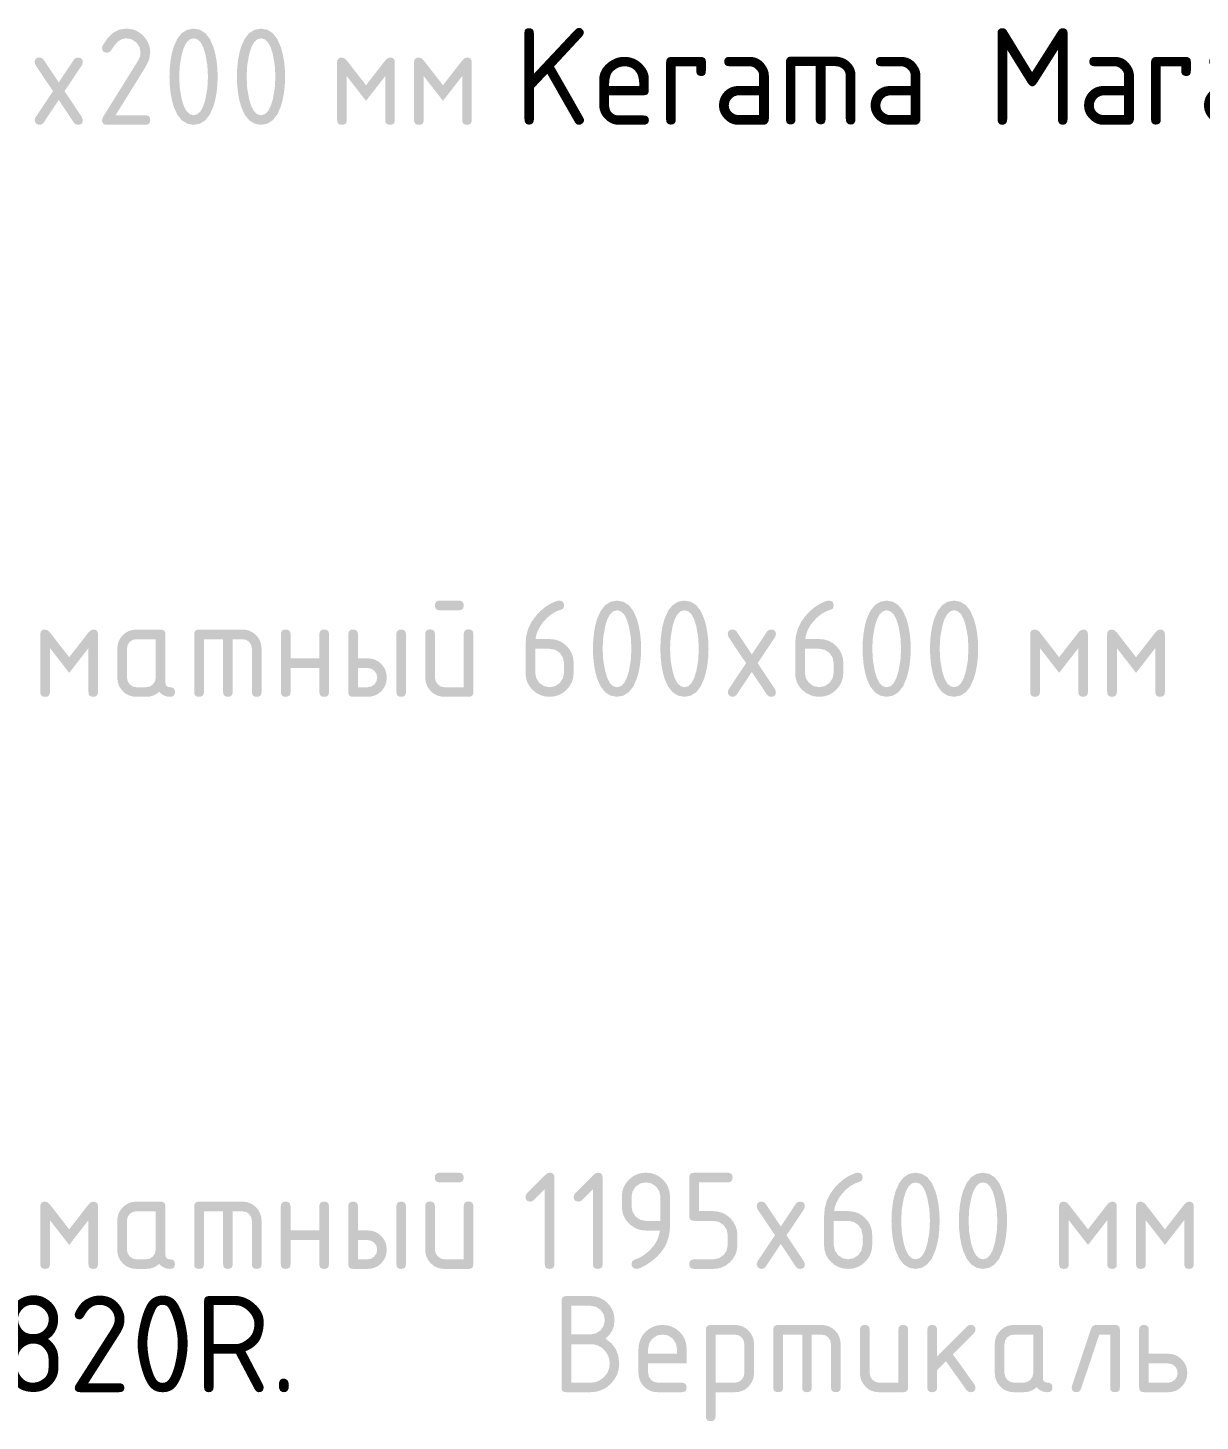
# Model space of a CAD drawing. Header units: millimetres. Extents: x -546 to 1681, y -650 to 1730.
# Drawn here: x 1063.83 to 1100.73, y 421.34 to 465.18 of the extents above; entities that cross this region are included whole.
import ezdxf

# ---------------------------------------------------------------- set-up
doc = ezdxf.new("R2010")
doc.units = ezdxf.units.MM

msp = doc.modelspace()

# ---------------------------------------------------------------- hatches: boundary and pattern name
h = msp.add_hatch(color=7)
h.dxf.hatch_style = 2
h.paths.add_polyline_path([(1066.923, 465.154), (1067.074, 465.141), (1067.214, 465.1), (1067.342, 465.031), (1067.457, 464.934), (1067.554, 464.817), (1067.625, 464.689), (1067.667, 464.549), (1067.681, 464.396), (1067.646, 464.18), (1067.541, 463.96), (1066.589, 462.428), (1067.529, 462.428), (1067.596, 462.418), (1067.643, 462.39), (1067.672, 462.342), (1067.681, 462.276), (1067.672, 462.21), (1067.643, 462.163), (1067.596, 462.136), (1067.529, 462.127), (1066.318, 462.127), (1066.251, 462.136), (1066.204, 462.163), (1066.175, 462.21), (1066.166, 462.276), (1066.191, 462.365), (1067.3, 464.147), (1067.358, 464.27), (1067.377, 464.396), (1067.344, 464.572), (1067.245, 464.718), (1067.098, 464.817), (1066.923, 464.849), (1066.796, 464.826), (1066.675, 464.754), (1066.56, 464.635), (1066.449, 464.468), (1066.395, 464.415), (1066.318, 464.396), (1066.251, 464.406), (1066.204, 464.435), (1066.175, 464.482), (1066.166, 464.549), (1066.178, 464.608), (1066.332, 464.847), (1066.506, 465.018), (1066.703, 465.12)])
h = msp.add_hatch(color=7)
h.paths.add_polyline_path([(1069.499, 463.639), (1069.479, 464.006), (1069.418, 464.35), (1069.35, 464.569), (1069.265, 464.725), (1069.164, 464.818), (1069.045, 464.849), (1068.929, 464.818), (1068.827, 464.725), (1068.742, 464.567), (1068.673, 464.346), (1068.612, 464), (1068.592, 463.639), (1068.612, 463.276), (1068.673, 462.932), (1068.741, 462.712), (1068.826, 462.554), (1068.927, 462.46), (1069.045, 462.428), (1069.164, 462.46), (1069.265, 462.554), (1069.35, 462.712), (1069.418, 462.932), (1069.479, 463.276)])
h.paths.add_polyline_path([(1069.803, 463.639), (1069.795, 463.378), (1069.769, 463.135), (1069.726, 462.91), (1069.668, 462.703), (1069.557, 462.451), (1069.415, 462.271), (1069.245, 462.163), (1069.045, 462.127), (1068.845, 462.163), (1068.673, 462.271), (1068.531, 462.451), (1068.419, 462.703), (1068.363, 462.91), (1068.321, 463.135), (1068.296, 463.378), (1068.287, 463.639), (1068.296, 463.902), (1068.321, 464.147), (1068.363, 464.372), (1068.419, 464.579), (1068.531, 464.831), (1068.673, 465.011), (1068.845, 465.118), (1069.045, 465.154), (1069.245, 465.118), (1069.415, 465.011), (1069.557, 464.831), (1069.668, 464.579), (1069.726, 464.371), (1069.769, 464.145), (1069.795, 463.902)])
h = msp.add_hatch(color=7)
h.paths.add_polyline_path([(1071.621, 463.639), (1071.601, 464.006), (1071.54, 464.35), (1071.472, 464.569), (1071.387, 464.725), (1071.286, 464.818), (1071.167, 464.849), (1071.051, 464.818), (1070.949, 464.725), (1070.864, 464.567), (1070.795, 464.346), (1070.734, 464), (1070.714, 463.639), (1070.734, 463.276), (1070.795, 462.932), (1070.863, 462.712), (1070.948, 462.554), (1071.049, 462.46), (1071.167, 462.428), (1071.286, 462.46), (1071.387, 462.554), (1071.472, 462.712), (1071.54, 462.932), (1071.601, 463.276)])
h.paths.add_polyline_path([(1071.925, 463.639), (1071.917, 463.378), (1071.891, 463.135), (1071.848, 462.91), (1071.79, 462.703), (1071.679, 462.451), (1071.537, 462.271), (1071.367, 462.163), (1071.167, 462.127), (1070.967, 462.163), (1070.795, 462.271), (1070.653, 462.451), (1070.541, 462.703), (1070.485, 462.91), (1070.443, 463.135), (1070.418, 463.378), (1070.409, 463.639), (1070.418, 463.902), (1070.443, 464.147), (1070.485, 464.372), (1070.541, 464.579), (1070.653, 464.831), (1070.795, 465.011), (1070.967, 465.118), (1071.167, 465.154), (1071.367, 465.118), (1071.537, 465.011), (1071.679, 464.831), (1071.79, 464.579), (1071.848, 464.371), (1071.891, 464.145), (1071.917, 463.902)])
h = msp.add_hatch(color=7)
h.dxf.hatch_style = 2
h.paths.add_polyline_path([(1064.983, 463.186), (1065.534, 462.36), (1065.559, 462.276), (1065.55, 462.21), (1065.521, 462.163), (1065.474, 462.136), (1065.407, 462.127), (1065.334, 462.143), (1065.28, 462.191), (1064.801, 462.911), (1064.323, 462.191), (1064.269, 462.143), (1064.196, 462.127), (1064.139, 462.138), (1064.09, 462.17), (1064.056, 462.22), (1064.044, 462.276), (1064.069, 462.36), (1064.62, 463.186), (1064.069, 464.007), (1064.044, 464.096), (1064.053, 464.16), (1064.082, 464.207), (1064.129, 464.235), (1064.196, 464.244), (1064.269, 464.228), (1064.323, 464.181), (1064.801, 463.461), (1065.28, 464.181), (1065.334, 464.228), (1065.407, 464.244), (1065.474, 464.235), (1065.521, 464.208), (1065.55, 464.162), (1065.559, 464.096), (1065.534, 464.007)])
h = msp.add_hatch(color=7)
h.dxf.hatch_style = 2
h.paths.add_polyline_path([(1074.473, 462.881), (1073.868, 463.66), (1073.868, 462.276), (1073.858, 462.21), (1073.83, 462.163), (1073.782, 462.136), (1073.716, 462.127), (1073.649, 462.136), (1073.601, 462.163), (1073.572, 462.21), (1073.563, 462.276), (1073.563, 464.096), (1073.572, 464.16), (1073.601, 464.207), (1073.649, 464.235), (1073.716, 464.244), (1073.792, 464.221), (1073.868, 464.151), (1074.473, 463.372), (1075.079, 464.151), (1075.155, 464.221), (1075.231, 464.244), (1075.295, 464.235), (1075.342, 464.207), (1075.37, 464.16), (1075.379, 464.096), (1075.379, 462.276), (1075.37, 462.21), (1075.342, 462.163), (1075.295, 462.136), (1075.231, 462.127), (1075.164, 462.136), (1075.117, 462.163), (1075.088, 462.21), (1075.079, 462.276), (1075.079, 463.66)])
h = msp.add_hatch(color=7)
h.dxf.hatch_style = 2
h.paths.add_polyline_path([(1076.896, 462.881), (1076.29, 463.66), (1076.29, 462.276), (1076.281, 462.21), (1076.252, 462.163), (1076.205, 462.136), (1076.138, 462.127), (1076.071, 462.136), (1076.024, 462.163), (1075.995, 462.21), (1075.986, 462.276), (1075.986, 464.096), (1075.995, 464.16), (1076.024, 464.207), (1076.071, 464.235), (1076.138, 464.244), (1076.214, 464.221), (1076.29, 464.151), (1076.896, 463.372), (1077.501, 464.151), (1077.577, 464.221), (1077.654, 464.244), (1077.718, 464.235), (1077.764, 464.207), (1077.792, 464.16), (1077.802, 464.096), (1077.802, 462.276), (1077.792, 462.21), (1077.764, 462.163), (1077.718, 462.136), (1077.654, 462.127), (1077.587, 462.136), (1077.539, 462.163), (1077.511, 462.21), (1077.501, 462.276), (1077.501, 463.66)])
h = msp.add_hatch(color=7)
h.paths.add_polyline_path([(1077.853, 446.097), (1077.853, 444.277), (1077.844, 444.211), (1077.815, 444.165), (1077.768, 444.138), (1077.701, 444.129), (1076.943, 444.129), (1076.821, 444.139), (1076.709, 444.171), (1076.607, 444.225), (1076.516, 444.302), (1076.438, 444.396), (1076.382, 444.499), (1076.349, 444.612), (1076.337, 444.734), (1076.337, 446.097), (1076.347, 446.164), (1076.376, 446.212), (1076.423, 446.24), (1076.49, 446.25), (1076.557, 446.24), (1076.604, 446.212), (1076.633, 446.164), (1076.642, 446.097), (1076.642, 444.734), (1076.665, 444.619), (1076.732, 444.522), (1076.829, 444.452), (1076.943, 444.429), (1077.549, 444.429), (1077.549, 446.097), (1077.558, 446.164), (1077.587, 446.212), (1077.634, 446.24), (1077.701, 446.25), (1077.768, 446.24), (1077.815, 446.212), (1077.844, 446.164)])
h.paths.add_polyline_path([(1077.396, 446.851), (1076.791, 446.851), (1076.726, 446.86), (1076.68, 446.889), (1076.652, 446.936), (1076.642, 447.003), (1076.652, 447.07), (1076.68, 447.117), (1076.726, 447.146), (1076.791, 447.155), (1077.396, 447.155), (1077.463, 447.146), (1077.51, 447.117), (1077.539, 447.07), (1077.549, 447.003), (1077.539, 446.936), (1077.51, 446.889), (1077.463, 446.86)])
h = msp.add_hatch(color=7)
h.paths.add_polyline_path([(1079.799, 445.64), (1079.799, 444.887), (1079.832, 444.71), (1079.931, 444.565), (1080.077, 444.464), (1080.252, 444.429), (1080.427, 444.464), (1080.574, 444.565), (1080.673, 444.711), (1080.706, 444.887), (1080.706, 445.187), (1080.673, 445.362), (1080.574, 445.509), (1080.427, 445.608), (1080.252, 445.64)])
h.paths.add_polyline_path([(1080.553, 447.155), (1080.62, 447.146), (1080.667, 447.117), (1080.696, 447.07), (1080.706, 447.003), (1080.687, 446.916), (1080.629, 446.876), (1080.466, 446.817), (1080.314, 446.73), (1080.173, 446.614), (1080.041, 446.47), (1079.952, 446.342), (1079.883, 446.212), (1079.835, 446.08), (1079.808, 445.945), (1080.252, 445.945), (1080.405, 445.931), (1080.547, 445.89), (1080.675, 445.822), (1080.79, 445.724), (1080.887, 445.608), (1080.956, 445.48), (1080.997, 445.34), (1081.01, 445.187), (1081.01, 444.887), (1080.996, 444.734), (1080.954, 444.592), (1080.883, 444.464), (1080.786, 444.349), (1080.671, 444.252), (1080.543, 444.183), (1080.403, 444.142), (1080.252, 444.129), (1080.1, 444.142), (1079.96, 444.183), (1079.832, 444.25), (1079.715, 444.345), (1079.618, 444.461), (1079.549, 444.589), (1079.508, 444.728), (1079.495, 444.878), (1079.495, 445.792), (1079.516, 446.042), (1079.58, 446.275), (1079.688, 446.493), (1079.837, 446.694), (1079.973, 446.835), (1080.115, 446.952), (1080.263, 447.048), (1080.418, 447.122), (1080.496, 447.146)])
h = msp.add_hatch(color=7)
h.paths.add_polyline_path([(1082.827, 445.64), (1082.808, 446.007), (1082.747, 446.351), (1082.678, 446.57), (1082.594, 446.726), (1082.492, 446.82), (1082.374, 446.851), (1082.258, 446.82), (1082.156, 446.726), (1082.07, 446.569), (1082.002, 446.347), (1081.941, 446.001), (1081.921, 445.64), (1081.941, 445.277), (1082.002, 444.933), (1082.07, 444.713), (1082.155, 444.556), (1082.256, 444.461), (1082.374, 444.429), (1082.492, 444.461), (1082.594, 444.556), (1082.678, 444.713), (1082.747, 444.933), (1082.808, 445.277)])
h.paths.add_polyline_path([(1083.132, 445.64), (1083.123, 445.379), (1083.098, 445.136), (1083.055, 444.911), (1082.997, 444.704), (1082.886, 444.452), (1082.744, 444.272), (1082.573, 444.165), (1082.374, 444.129), (1082.173, 444.165), (1082.002, 444.272), (1081.86, 444.452), (1081.747, 444.704), (1081.691, 444.911), (1081.65, 445.136), (1081.625, 445.379), (1081.616, 445.64), (1081.625, 445.904), (1081.65, 446.148), (1081.691, 446.374), (1081.747, 446.58), (1081.86, 446.832), (1082.002, 447.012), (1082.173, 447.12), (1082.374, 447.155), (1082.573, 447.12), (1082.744, 447.012), (1082.886, 446.832), (1082.997, 446.58), (1083.055, 446.372), (1083.098, 446.146), (1083.123, 445.903)])
h = msp.add_hatch(color=7)
h.paths.add_polyline_path([(1084.949, 445.64), (1084.929, 446.007), (1084.869, 446.351), (1084.8, 446.57), (1084.716, 446.726), (1084.614, 446.82), (1084.496, 446.851), (1084.379, 446.82), (1084.278, 446.726), (1084.192, 446.569), (1084.123, 446.347), (1084.062, 446.001), (1084.043, 445.64), (1084.062, 445.277), (1084.123, 444.933), (1084.192, 444.713), (1084.276, 444.556), (1084.378, 444.461), (1084.496, 444.429), (1084.614, 444.461), (1084.716, 444.556), (1084.8, 444.713), (1084.869, 444.933), (1084.929, 445.277)])
h.paths.add_polyline_path([(1085.254, 445.64), (1085.245, 445.379), (1085.219, 445.136), (1085.177, 444.911), (1085.118, 444.704), (1085.007, 444.452), (1084.866, 444.272), (1084.695, 444.165), (1084.496, 444.129), (1084.295, 444.165), (1084.124, 444.272), (1083.982, 444.452), (1083.869, 444.704), (1083.813, 444.911), (1083.772, 445.136), (1083.747, 445.379), (1083.738, 445.64), (1083.747, 445.904), (1083.772, 446.148), (1083.813, 446.374), (1083.869, 446.58), (1083.982, 446.832), (1084.124, 447.012), (1084.295, 447.12), (1084.496, 447.155), (1084.695, 447.12), (1084.866, 447.012), (1085.007, 446.832), (1085.118, 446.58), (1085.177, 446.372), (1085.219, 446.146), (1085.245, 445.903)])
h = msp.add_hatch(color=7)
h.paths.add_polyline_path([(1088.286, 445.64), (1088.286, 444.887), (1088.319, 444.71), (1088.418, 444.565), (1088.564, 444.464), (1088.739, 444.429), (1088.914, 444.464), (1089.061, 444.565), (1089.16, 444.711), (1089.193, 444.887), (1089.193, 445.187), (1089.16, 445.362), (1089.061, 445.509), (1088.914, 445.608), (1088.739, 445.64)])
h.paths.add_polyline_path([(1089.04, 447.155), (1089.107, 447.146), (1089.154, 447.117), (1089.183, 447.07), (1089.193, 447.003), (1089.174, 446.916), (1089.117, 446.876), (1088.953, 446.817), (1088.801, 446.73), (1088.66, 446.614), (1088.528, 446.47), (1088.439, 446.342), (1088.37, 446.212), (1088.322, 446.08), (1088.295, 445.945), (1088.739, 445.945), (1088.893, 445.931), (1089.034, 445.89), (1089.162, 445.822), (1089.277, 445.724), (1089.374, 445.608), (1089.443, 445.48), (1089.484, 445.34), (1089.497, 445.187), (1089.497, 444.887), (1089.483, 444.734), (1089.441, 444.592), (1089.37, 444.464), (1089.273, 444.349), (1089.158, 444.252), (1089.03, 444.183), (1088.89, 444.142), (1088.739, 444.129), (1088.587, 444.142), (1088.447, 444.183), (1088.319, 444.25), (1088.202, 444.345), (1088.105, 444.461), (1088.036, 444.589), (1087.995, 444.728), (1087.982, 444.878), (1087.982, 445.792), (1088.003, 446.042), (1088.067, 446.275), (1088.175, 446.493), (1088.324, 446.694), (1088.46, 446.835), (1088.602, 446.952), (1088.75, 447.048), (1088.905, 447.122), (1088.984, 447.146)])
h = msp.add_hatch(color=7)
h.paths.add_polyline_path([(1091.314, 445.64), (1091.295, 446.007), (1091.234, 446.351), (1091.165, 446.57), (1091.081, 446.726), (1090.98, 446.82), (1090.861, 446.851), (1090.745, 446.82), (1090.643, 446.726), (1090.558, 446.569), (1090.489, 446.347), (1090.428, 446.001), (1090.408, 445.64), (1090.428, 445.277), (1090.489, 444.933), (1090.557, 444.713), (1090.642, 444.556), (1090.743, 444.461), (1090.861, 444.429), (1090.98, 444.461), (1091.081, 444.556), (1091.165, 444.713), (1091.234, 444.933), (1091.295, 445.277)])
h.paths.add_polyline_path([(1091.619, 445.64), (1091.61, 445.379), (1091.585, 445.136), (1091.542, 444.911), (1091.484, 444.704), (1091.373, 444.452), (1091.231, 444.272), (1091.06, 444.165), (1090.861, 444.129), (1090.66, 444.165), (1090.489, 444.272), (1090.347, 444.452), (1090.235, 444.704), (1090.178, 444.911), (1090.137, 445.136), (1090.112, 445.379), (1090.103, 445.64), (1090.112, 445.904), (1090.137, 446.148), (1090.178, 446.374), (1090.235, 446.58), (1090.347, 446.832), (1090.489, 447.012), (1090.66, 447.12), (1090.861, 447.155), (1091.06, 447.12), (1091.231, 447.012), (1091.373, 446.832), (1091.484, 446.58), (1091.542, 446.372), (1091.585, 446.146), (1091.61, 445.903)])
h = msp.add_hatch(color=7)
h.paths.add_polyline_path([(1093.436, 445.64), (1093.417, 446.007), (1093.356, 446.351), (1093.287, 446.57), (1093.203, 446.726), (1093.101, 446.82), (1092.983, 446.851), (1092.866, 446.82), (1092.765, 446.726), (1092.679, 446.569), (1092.61, 446.347), (1092.549, 446.001), (1092.53, 445.64), (1092.549, 445.277), (1092.61, 444.933), (1092.679, 444.713), (1092.763, 444.556), (1092.865, 444.461), (1092.983, 444.429), (1093.101, 444.461), (1093.203, 444.556), (1093.287, 444.713), (1093.356, 444.933), (1093.417, 445.277)])
h.paths.add_polyline_path([(1093.741, 445.64), (1093.732, 445.379), (1093.706, 445.136), (1093.664, 444.911), (1093.605, 444.704), (1093.495, 444.452), (1093.353, 444.272), (1093.182, 444.165), (1092.983, 444.129), (1092.782, 444.165), (1092.611, 444.272), (1092.469, 444.452), (1092.356, 444.704), (1092.3, 444.911), (1092.259, 445.136), (1092.234, 445.379), (1092.225, 445.64), (1092.234, 445.904), (1092.259, 446.148), (1092.3, 446.374), (1092.356, 446.58), (1092.469, 446.832), (1092.611, 447.012), (1092.782, 447.12), (1092.983, 447.155), (1093.182, 447.12), (1093.353, 447.012), (1093.495, 446.832), (1093.605, 446.58), (1093.664, 446.372), (1093.706, 446.146), (1093.732, 445.903)])
h = msp.add_hatch(color=7)
h.dxf.hatch_style = 2
h.paths.add_polyline_path([(1065.131, 444.882), (1064.526, 445.661), (1064.526, 444.277), (1064.516, 444.211), (1064.488, 444.165), (1064.44, 444.138), (1064.374, 444.129), (1064.307, 444.138), (1064.259, 444.165), (1064.23, 444.211), (1064.221, 444.277), (1064.221, 446.097), (1064.23, 446.161), (1064.259, 446.208), (1064.307, 446.236), (1064.374, 446.245), (1064.45, 446.223), (1064.526, 446.152), (1065.131, 445.373), (1065.737, 446.152), (1065.813, 446.223), (1065.889, 446.245), (1065.953, 446.236), (1066, 446.208), (1066.028, 446.161), (1066.037, 446.097), (1066.037, 444.277), (1066.028, 444.211), (1066, 444.165), (1065.953, 444.138), (1065.889, 444.129), (1065.822, 444.138), (1065.775, 444.165), (1065.746, 444.211), (1065.737, 444.277), (1065.737, 445.661)])
h = msp.add_hatch(color=7)
h.paths.add_polyline_path([(1067.854, 445.941), (1067.249, 445.941), (1067.131, 445.919), (1067.033, 445.856), (1066.97, 445.757), (1066.948, 445.64), (1066.948, 444.734), (1066.971, 444.618), (1067.037, 444.518), (1067.135, 444.451), (1067.249, 444.429), (1067.553, 444.429), (1067.669, 444.451), (1067.765, 444.518), (1067.832, 444.617), (1067.854, 444.734)])
h.paths.add_polyline_path([(1068.46, 444.277), (1068.45, 444.211), (1068.422, 444.165), (1068.376, 444.138), (1068.311, 444.129), (1068.209, 444.138), (1068.117, 444.167), (1068.036, 444.216), (1067.964, 444.285), (1067.874, 444.216), (1067.776, 444.167), (1067.669, 444.138), (1067.553, 444.129), (1067.249, 444.129), (1067.127, 444.139), (1067.014, 444.171), (1066.913, 444.225), (1066.821, 444.302), (1066.744, 444.395), (1066.688, 444.497), (1066.655, 444.61), (1066.643, 444.734), (1066.643, 445.64), (1066.655, 445.762), (1066.688, 445.875), (1066.744, 445.978), (1066.821, 446.072), (1066.913, 446.147), (1067.014, 446.201), (1067.127, 446.234), (1067.249, 446.245), (1068.007, 446.245), (1068.073, 446.236), (1068.121, 446.208), (1068.15, 446.161), (1068.159, 446.097), (1068.159, 444.582), (1068.169, 444.515), (1068.197, 444.467), (1068.245, 444.439), (1068.311, 444.429), (1068.376, 444.42), (1068.422, 444.391), (1068.45, 444.344)])
h = msp.add_hatch(color=7)
h.dxf.hatch_style = 2
h.paths.add_polyline_path([(1069.219, 446.245), (1070.582, 446.245), (1070.703, 446.234), (1070.814, 446.201), (1070.916, 446.147), (1071.009, 446.072), (1071.087, 445.978), (1071.142, 445.875), (1071.176, 445.762), (1071.187, 445.64), (1071.187, 444.277), (1071.177, 444.211), (1071.149, 444.165), (1071.101, 444.138), (1071.034, 444.129), (1070.968, 444.138), (1070.92, 444.165), (1070.892, 444.211), (1070.882, 444.277), (1070.882, 445.64), (1070.86, 445.757), (1070.797, 445.856), (1070.699, 445.92), (1070.582, 445.941), (1070.277, 445.941), (1070.277, 444.277), (1070.267, 444.211), (1070.239, 444.165), (1070.191, 444.138), (1070.124, 444.129), (1070.06, 444.138), (1070.014, 444.165), (1069.985, 444.211), (1069.976, 444.277), (1069.976, 445.941), (1069.371, 445.941), (1069.371, 444.277), (1069.361, 444.211), (1069.333, 444.165), (1069.285, 444.138), (1069.219, 444.129), (1069.152, 444.138), (1069.104, 444.165), (1069.075, 444.211), (1069.066, 444.277), (1069.066, 446.097), (1069.075, 446.161), (1069.104, 446.208), (1069.152, 446.236)])
h = msp.add_hatch(color=7)
h.dxf.hatch_style = 2
h.paths.add_polyline_path([(1072.098, 445.035), (1072.098, 444.277), (1072.089, 444.211), (1072.06, 444.165), (1072.013, 444.138), (1071.946, 444.129), (1071.879, 444.138), (1071.831, 444.165), (1071.803, 444.211), (1071.793, 444.277), (1071.793, 446.097), (1071.803, 446.161), (1071.831, 446.208), (1071.879, 446.236), (1071.946, 446.245), (1072.013, 446.236), (1072.06, 446.208), (1072.089, 446.161), (1072.098, 446.097), (1072.098, 445.339), (1073.004, 445.339), (1073.004, 446.097), (1073.014, 446.161), (1073.042, 446.208), (1073.09, 446.236), (1073.156, 446.245), (1073.223, 446.236), (1073.271, 446.208), (1073.3, 446.161), (1073.309, 446.097), (1073.309, 444.277), (1073.3, 444.211), (1073.271, 444.165), (1073.223, 444.138), (1073.156, 444.129), (1073.09, 444.138), (1073.042, 444.165), (1073.014, 444.211), (1073.004, 444.277), (1073.004, 445.035)])
h = msp.add_hatch(color=7)
h.paths.add_polyline_path([(1075.126, 444.734), (1075.115, 444.612), (1075.082, 444.499), (1075.028, 444.396), (1074.952, 444.302), (1074.859, 444.225), (1074.756, 444.171), (1074.643, 444.139), (1074.521, 444.129), (1074.068, 444.129), (1074.001, 444.138), (1073.953, 444.165), (1073.925, 444.211), (1073.915, 444.277), (1073.915, 446.097), (1073.925, 446.161), (1073.953, 446.208), (1074.001, 446.236), (1074.068, 446.245), (1074.134, 446.236), (1074.182, 446.208), (1074.21, 446.161), (1074.22, 446.097), (1074.22, 445.339), (1074.521, 445.339), (1074.643, 445.328), (1074.756, 445.295), (1074.859, 445.241), (1074.952, 445.166), (1075.028, 445.072), (1075.082, 444.969), (1075.115, 444.856)])
h.paths.add_polyline_path([(1074.825, 444.734), (1074.803, 444.852), (1074.736, 444.95), (1074.638, 445.013), (1074.521, 445.035), (1074.22, 445.035), (1074.22, 444.429), (1074.521, 444.429), (1074.638, 444.451), (1074.736, 444.518), (1074.803, 444.617)])
h.paths.add_polyline_path([(1075.431, 446.097), (1075.44, 446.161), (1075.469, 446.208), (1075.516, 446.236), (1075.583, 446.245), (1075.647, 446.236), (1075.694, 446.208), (1075.722, 446.161), (1075.731, 446.097), (1075.731, 444.277), (1075.722, 444.211), (1075.694, 444.165), (1075.647, 444.138), (1075.583, 444.129), (1075.516, 444.138), (1075.469, 444.165), (1075.44, 444.211), (1075.431, 444.277)])
h = msp.add_hatch(color=7)
h.dxf.hatch_style = 2
h.paths.add_polyline_path([(1086.8, 445.187), (1087.35, 444.361), (1087.376, 444.277), (1087.366, 444.211), (1087.338, 444.165), (1087.29, 444.138), (1087.223, 444.129), (1087.15, 444.145), (1087.096, 444.192), (1086.618, 444.912), (1086.139, 444.192), (1086.085, 444.145), (1086.012, 444.129), (1085.955, 444.139), (1085.907, 444.171), (1085.872, 444.221), (1085.86, 444.277), (1085.885, 444.361), (1086.436, 445.187), (1085.885, 446.008), (1085.86, 446.097), (1085.869, 446.161), (1085.898, 446.208), (1085.946, 446.236), (1086.012, 446.245), (1086.085, 446.23), (1086.139, 446.182), (1086.618, 445.462), (1087.096, 446.182), (1087.15, 446.23), (1087.223, 446.245), (1087.29, 446.237), (1087.338, 446.209), (1087.366, 446.163), (1087.376, 446.097), (1087.35, 446.008)])
h = msp.add_hatch(color=7)
h.dxf.hatch_style = 2
h.paths.add_polyline_path([(1096.29, 444.882), (1095.685, 445.661), (1095.685, 444.277), (1095.675, 444.211), (1095.647, 444.165), (1095.599, 444.138), (1095.532, 444.129), (1095.466, 444.138), (1095.418, 444.165), (1095.389, 444.211), (1095.38, 444.277), (1095.38, 446.097), (1095.389, 446.161), (1095.418, 446.208), (1095.466, 446.236), (1095.532, 446.245), (1095.609, 446.223), (1095.685, 446.152), (1096.29, 445.373), (1096.896, 446.152), (1096.972, 446.223), (1097.048, 446.245), (1097.112, 446.236), (1097.158, 446.208), (1097.187, 446.161), (1097.196, 446.097), (1097.196, 444.277), (1097.187, 444.211), (1097.158, 444.165), (1097.112, 444.138), (1097.048, 444.129), (1096.981, 444.138), (1096.934, 444.165), (1096.905, 444.211), (1096.896, 444.277), (1096.896, 445.661)])
h = msp.add_hatch(color=7)
h.dxf.hatch_style = 2
h.paths.add_polyline_path([(1098.712, 444.882), (1098.107, 445.661), (1098.107, 444.277), (1098.098, 444.211), (1098.069, 444.165), (1098.021, 444.138), (1097.955, 444.129), (1097.888, 444.138), (1097.84, 444.165), (1097.812, 444.211), (1097.802, 444.277), (1097.802, 446.097), (1097.812, 446.161), (1097.84, 446.208), (1097.888, 446.236), (1097.955, 446.245), (1098.031, 446.223), (1098.107, 446.152), (1098.712, 445.373), (1099.318, 446.152), (1099.394, 446.223), (1099.47, 446.245), (1099.535, 446.236), (1099.581, 446.208), (1099.609, 446.161), (1099.619, 446.097), (1099.619, 444.277), (1099.609, 444.211), (1099.581, 444.165), (1099.535, 444.138), (1099.47, 444.129), (1099.404, 444.138), (1099.356, 444.165), (1099.328, 444.211), (1099.318, 444.277), (1099.318, 445.661)])
h = msp.add_hatch(color=7)
h.paths.add_polyline_path([(1077.852, 428.095), (1077.852, 426.275), (1077.842, 426.209), (1077.814, 426.162), (1077.766, 426.135), (1077.699, 426.126), (1076.942, 426.126), (1076.819, 426.137), (1076.707, 426.169), (1076.605, 426.223), (1076.514, 426.3), (1076.436, 426.394), (1076.381, 426.497), (1076.347, 426.61), (1076.336, 426.732), (1076.336, 428.095), (1076.346, 428.162), (1076.374, 428.209), (1076.422, 428.238), (1076.489, 428.248), (1076.555, 428.238), (1076.603, 428.209), (1076.631, 428.162), (1076.641, 428.095), (1076.641, 426.732), (1076.663, 426.617), (1076.73, 426.52), (1076.828, 426.45), (1076.942, 426.427), (1077.547, 426.427), (1077.547, 428.095), (1077.557, 428.162), (1077.585, 428.209), (1077.633, 428.238), (1077.699, 428.248), (1077.766, 428.238), (1077.814, 428.209), (1077.842, 428.162)])
h.paths.add_polyline_path([(1077.394, 428.848), (1076.789, 428.848), (1076.725, 428.858), (1076.678, 428.886), (1076.65, 428.934), (1076.641, 429.001), (1076.65, 429.068), (1076.678, 429.115), (1076.725, 429.144), (1076.789, 429.153), (1077.394, 429.153), (1077.461, 429.144), (1077.509, 429.115), (1077.538, 429.068), (1077.547, 429.001), (1077.538, 428.934), (1077.509, 428.886), (1077.461, 428.858)])
h = msp.add_hatch(color=7)
h.dxf.hatch_style = 2
h.paths.add_polyline_path([(1080.1, 428.637), (1079.753, 428.289), (1079.705, 428.255), (1079.647, 428.243), (1079.58, 428.253), (1079.533, 428.281), (1079.504, 428.329), (1079.495, 428.395), (1079.505, 428.453), (1079.537, 428.501), (1080.13, 429.094), (1080.191, 429.138), (1080.252, 429.153), (1080.319, 429.144), (1080.367, 429.115), (1080.395, 429.068), (1080.405, 429.001), (1080.405, 426.275), (1080.395, 426.209), (1080.367, 426.162), (1080.319, 426.135), (1080.252, 426.126), (1080.186, 426.135), (1080.138, 426.162), (1080.11, 426.209), (1080.1, 426.275)])
h = msp.add_hatch(color=7)
h.dxf.hatch_style = 2
h.paths.add_polyline_path([(1081.616, 428.637), (1081.269, 428.289), (1081.221, 428.255), (1081.163, 428.243), (1081.096, 428.253), (1081.049, 428.281), (1081.02, 428.329), (1081.011, 428.395), (1081.021, 428.453), (1081.053, 428.501), (1081.646, 429.094), (1081.707, 429.138), (1081.768, 429.153), (1081.835, 429.144), (1081.883, 429.115), (1081.911, 429.068), (1081.921, 429.001), (1081.921, 426.275), (1081.911, 426.209), (1081.883, 426.162), (1081.835, 426.135), (1081.768, 426.126), (1081.702, 426.135), (1081.654, 426.162), (1081.626, 426.209), (1081.616, 426.275)])
h = msp.add_hatch(color=7)
h.paths.add_polyline_path([(1083.738, 427.638), (1083.738, 428.395), (1083.705, 428.571), (1083.606, 428.717), (1083.459, 428.816), (1083.284, 428.848), (1083.109, 428.816), (1082.963, 428.717), (1082.864, 428.571), (1082.831, 428.395), (1082.831, 428.095), (1082.864, 427.918), (1082.963, 427.769), (1083.109, 427.672), (1083.284, 427.638)])
h.paths.add_polyline_path([(1082.98, 426.126), (1082.925, 426.136), (1082.874, 426.169), (1082.841, 426.22), (1082.831, 426.275), (1082.85, 426.361), (1082.904, 426.406), (1083.056, 426.466), (1083.183, 426.533), (1083.398, 426.702), (1083.561, 426.892), (1083.671, 427.102), (1083.729, 427.333), (1083.284, 427.333), (1083.132, 427.347), (1082.992, 427.39), (1082.864, 427.46), (1082.747, 427.557), (1082.65, 427.674), (1082.581, 427.802), (1082.54, 427.941), (1082.527, 428.091), (1082.527, 428.395), (1082.54, 428.548), (1082.581, 428.688), (1082.65, 428.816), (1082.747, 428.933), (1082.864, 429.03), (1082.992, 429.099), (1083.132, 429.14), (1083.284, 429.153), (1083.437, 429.14), (1083.577, 429.099), (1083.705, 429.03), (1083.822, 428.933), (1083.917, 428.819), (1083.986, 428.692), (1084.028, 428.552), (1084.042, 428.4), (1084.042, 427.49), (1084.031, 427.301), (1083.997, 427.123), (1083.941, 426.955), (1083.862, 426.797), (1083.761, 426.65), (1083.637, 426.513), (1083.491, 426.387), (1083.322, 426.27), (1083.215, 426.207), (1083.123, 426.162), (1083.044, 426.135)])
h = msp.add_hatch(color=7)
h.dxf.hatch_style = 2
h.paths.add_polyline_path([(1084.648, 427.79), (1084.648, 429.001), (1084.658, 429.068), (1084.686, 429.115), (1084.734, 429.144), (1084.801, 429.153), (1085.859, 429.153), (1085.926, 429.144), (1085.973, 429.115), (1086.002, 429.068), (1086.011, 429.001), (1086.002, 428.934), (1085.973, 428.886), (1085.926, 428.858), (1085.859, 428.848), (1084.953, 428.848), (1084.953, 427.943), (1085.406, 427.943), (1085.557, 427.929), (1085.697, 427.888), (1085.825, 427.819), (1085.94, 427.722), (1086.037, 427.603), (1086.107, 427.474), (1086.15, 427.335), (1086.164, 427.185), (1086.164, 426.884), (1086.15, 426.732), (1086.107, 426.592), (1086.037, 426.463), (1085.94, 426.346), (1085.823, 426.25), (1085.695, 426.181), (1085.556, 426.14), (1085.406, 426.126), (1084.801, 426.126), (1084.734, 426.135), (1084.686, 426.162), (1084.658, 426.209), (1084.648, 426.275), (1084.658, 426.341), (1084.686, 426.389), (1084.734, 426.417), (1084.801, 426.427), (1085.406, 426.427), (1085.581, 426.461), (1085.728, 426.562), (1085.827, 426.707), (1085.859, 426.884), (1085.859, 427.185), (1085.827, 427.36), (1085.728, 427.507), (1085.581, 427.606), (1085.406, 427.638), (1084.801, 427.638), (1084.734, 427.647), (1084.686, 427.676), (1084.658, 427.723)])
h = msp.add_hatch(color=7)
h.paths.add_polyline_path([(1089.196, 427.638), (1089.196, 426.884), (1089.229, 426.707), (1089.328, 426.562), (1089.474, 426.461), (1089.649, 426.427), (1089.824, 426.461), (1089.971, 426.562), (1090.07, 426.709), (1090.103, 426.884), (1090.103, 427.185), (1090.07, 427.36), (1089.971, 427.507), (1089.824, 427.606), (1089.649, 427.638)])
h.paths.add_polyline_path([(1089.95, 429.153), (1090.017, 429.144), (1090.064, 429.115), (1090.093, 429.068), (1090.103, 429.001), (1090.084, 428.914), (1090.026, 428.874), (1089.863, 428.815), (1089.711, 428.728), (1089.57, 428.612), (1089.438, 428.467), (1089.349, 428.34), (1089.28, 428.21), (1089.232, 428.078), (1089.205, 427.943), (1089.649, 427.943), (1089.802, 427.929), (1089.944, 427.888), (1090.072, 427.819), (1090.187, 427.722), (1090.284, 427.606), (1090.353, 427.477), (1090.394, 427.337), (1090.407, 427.185), (1090.407, 426.884), (1090.393, 426.731), (1090.351, 426.59), (1090.28, 426.461), (1090.183, 426.346), (1090.068, 426.25), (1089.94, 426.181), (1089.8, 426.14), (1089.649, 426.126), (1089.497, 426.14), (1089.357, 426.181), (1089.229, 426.248), (1089.112, 426.343), (1089.015, 426.459), (1088.946, 426.587), (1088.905, 426.726), (1088.892, 426.876), (1088.892, 427.79), (1088.913, 428.039), (1088.977, 428.273), (1089.085, 428.49), (1089.234, 428.692), (1089.37, 428.832), (1089.512, 428.95), (1089.66, 429.045), (1089.815, 429.12), (1089.893, 429.144)])
h = msp.add_hatch(color=7)
h.paths.add_polyline_path([(1092.224, 427.638), (1092.205, 428.005), (1092.144, 428.349), (1092.075, 428.568), (1091.991, 428.724), (1091.889, 428.817), (1091.771, 428.848), (1091.654, 428.817), (1091.553, 428.724), (1091.467, 428.566), (1091.398, 428.345), (1091.338, 427.999), (1091.318, 427.638), (1091.338, 427.275), (1091.398, 426.931), (1091.467, 426.711), (1091.552, 426.553), (1091.653, 426.459), (1091.771, 426.427), (1091.889, 426.459), (1091.991, 426.553), (1092.075, 426.711), (1092.144, 426.931), (1092.205, 427.275)])
h.paths.add_polyline_path([(1092.529, 427.638), (1092.52, 427.377), (1092.495, 427.134), (1092.452, 426.908), (1092.393, 426.702), (1092.283, 426.45), (1092.141, 426.27), (1091.97, 426.162), (1091.771, 426.126), (1091.57, 426.162), (1091.399, 426.27), (1091.257, 426.45), (1091.144, 426.702), (1091.088, 426.908), (1091.047, 427.134), (1091.022, 427.377), (1091.013, 427.638), (1091.022, 427.901), (1091.047, 428.146), (1091.088, 428.371), (1091.144, 428.578), (1091.257, 428.83), (1091.399, 429.01), (1091.57, 429.117), (1091.771, 429.153), (1091.97, 429.117), (1092.141, 429.01), (1092.283, 428.83), (1092.393, 428.578), (1092.452, 428.369), (1092.495, 428.144), (1092.52, 427.901)])
h = msp.add_hatch(color=7)
h.paths.add_polyline_path([(1094.346, 427.638), (1094.326, 428.005), (1094.265, 428.349), (1094.197, 428.568), (1094.112, 428.724), (1094.011, 428.817), (1093.893, 428.848), (1093.776, 428.817), (1093.675, 428.724), (1093.589, 428.566), (1093.52, 428.345), (1093.459, 427.999), (1093.44, 427.638), (1093.459, 427.275), (1093.52, 426.931), (1093.589, 426.711), (1093.673, 426.553), (1093.774, 426.459), (1093.893, 426.427), (1094.011, 426.459), (1094.112, 426.553), (1094.197, 426.711), (1094.265, 426.931), (1094.326, 427.275)])
h.paths.add_polyline_path([(1094.651, 427.638), (1094.642, 427.377), (1094.616, 427.134), (1094.574, 426.908), (1094.515, 426.702), (1094.404, 426.45), (1094.263, 426.27), (1094.092, 426.162), (1093.893, 426.126), (1093.692, 426.162), (1093.521, 426.27), (1093.379, 426.45), (1093.266, 426.702), (1093.21, 426.908), (1093.169, 427.134), (1093.143, 427.377), (1093.135, 427.638), (1093.143, 427.901), (1093.169, 428.146), (1093.21, 428.371), (1093.266, 428.578), (1093.379, 428.83), (1093.521, 429.01), (1093.692, 429.117), (1093.893, 429.153), (1094.092, 429.117), (1094.263, 429.01), (1094.404, 428.83), (1094.515, 428.578), (1094.574, 428.369), (1094.616, 428.144), (1094.642, 427.901)])
h = msp.add_hatch(color=7)
h.dxf.hatch_style = 2
h.paths.add_polyline_path([(1065.13, 426.88), (1064.525, 427.659), (1064.525, 426.275), (1064.515, 426.209), (1064.487, 426.162), (1064.439, 426.135), (1064.373, 426.126), (1064.306, 426.135), (1064.258, 426.162), (1064.23, 426.209), (1064.22, 426.275), (1064.22, 428.095), (1064.23, 428.159), (1064.258, 428.206), (1064.306, 428.234), (1064.373, 428.243), (1064.449, 428.22), (1064.525, 428.15), (1065.13, 427.371), (1065.736, 428.15), (1065.812, 428.22), (1065.888, 428.243), (1065.952, 428.234), (1065.999, 428.206), (1066.027, 428.159), (1066.036, 428.095), (1066.036, 426.275), (1066.027, 426.209), (1065.999, 426.162), (1065.952, 426.135), (1065.888, 426.126), (1065.821, 426.135), (1065.774, 426.162), (1065.745, 426.209), (1065.736, 426.275), (1065.736, 427.659)])
h = msp.add_hatch(color=7)
h.paths.add_polyline_path([(1067.853, 427.938), (1067.248, 427.938), (1067.13, 427.917), (1067.032, 427.853), (1066.969, 427.755), (1066.947, 427.638), (1066.947, 426.732), (1066.97, 426.616), (1067.037, 426.516), (1067.134, 426.449), (1067.248, 426.427), (1067.552, 426.427), (1067.668, 426.449), (1067.764, 426.516), (1067.831, 426.614), (1067.853, 426.732)])
h.paths.add_polyline_path([(1068.459, 426.275), (1068.449, 426.209), (1068.421, 426.162), (1068.375, 426.135), (1068.31, 426.126), (1068.208, 426.136), (1068.116, 426.165), (1068.035, 426.214), (1067.963, 426.283), (1067.873, 426.214), (1067.775, 426.165), (1067.668, 426.136), (1067.552, 426.126), (1067.248, 426.126), (1067.126, 426.137), (1067.013, 426.169), (1066.912, 426.223), (1066.82, 426.3), (1066.743, 426.393), (1066.687, 426.495), (1066.654, 426.608), (1066.642, 426.732), (1066.642, 427.638), (1066.654, 427.76), (1066.687, 427.873), (1066.743, 427.976), (1066.82, 428.069), (1066.912, 428.145), (1067.013, 428.199), (1067.126, 428.232), (1067.248, 428.243), (1068.006, 428.243), (1068.072, 428.234), (1068.12, 428.206), (1068.149, 428.159), (1068.158, 428.095), (1068.158, 426.58), (1068.168, 426.513), (1068.196, 426.465), (1068.244, 426.436), (1068.31, 426.427), (1068.375, 426.417), (1068.421, 426.389), (1068.449, 426.341)])
h = msp.add_hatch(color=7)
h.dxf.hatch_style = 2
h.paths.add_polyline_path([(1069.217, 428.243), (1070.581, 428.243), (1070.702, 428.232), (1070.813, 428.199), (1070.915, 428.145), (1071.008, 428.069), (1071.086, 427.976), (1071.141, 427.873), (1071.175, 427.76), (1071.186, 427.638), (1071.186, 426.275), (1071.176, 426.209), (1071.148, 426.162), (1071.1, 426.135), (1071.033, 426.126), (1070.967, 426.135), (1070.919, 426.162), (1070.891, 426.209), (1070.881, 426.275), (1070.881, 427.638), (1070.859, 427.755), (1070.796, 427.853), (1070.698, 427.918), (1070.581, 427.938), (1070.276, 427.938), (1070.276, 426.275), (1070.266, 426.209), (1070.238, 426.162), (1070.19, 426.135), (1070.123, 426.126), (1070.059, 426.135), (1070.013, 426.162), (1069.984, 426.209), (1069.975, 426.275), (1069.975, 427.938), (1069.37, 427.938), (1069.37, 426.275), (1069.36, 426.209), (1069.332, 426.162), (1069.284, 426.135), (1069.217, 426.126), (1069.151, 426.135), (1069.103, 426.162), (1069.074, 426.209), (1069.065, 426.275), (1069.065, 428.095), (1069.074, 428.159), (1069.103, 428.206), (1069.151, 428.234)])
h = msp.add_hatch(color=7)
h.dxf.hatch_style = 2
h.paths.add_polyline_path([(1072.097, 427.033), (1072.097, 426.275), (1072.087, 426.209), (1072.059, 426.162), (1072.011, 426.135), (1071.945, 426.126), (1071.878, 426.135), (1071.83, 426.162), (1071.802, 426.209), (1071.792, 426.275), (1071.792, 428.095), (1071.802, 428.159), (1071.83, 428.206), (1071.878, 428.234), (1071.945, 428.243), (1072.011, 428.234), (1072.059, 428.206), (1072.087, 428.159), (1072.097, 428.095), (1072.097, 427.337), (1073.003, 427.337), (1073.003, 428.095), (1073.013, 428.159), (1073.041, 428.206), (1073.089, 428.234), (1073.155, 428.243), (1073.222, 428.234), (1073.27, 428.206), (1073.298, 428.159), (1073.308, 428.095), (1073.308, 426.275), (1073.298, 426.209), (1073.27, 426.162), (1073.222, 426.135), (1073.155, 426.126), (1073.089, 426.135), (1073.041, 426.162), (1073.013, 426.209), (1073.003, 426.275), (1073.003, 427.033)])
h = msp.add_hatch(color=7)
h.paths.add_polyline_path([(1075.125, 426.732), (1075.114, 426.61), (1075.081, 426.497), (1075.026, 426.394), (1074.951, 426.3), (1074.857, 426.223), (1074.754, 426.169), (1074.642, 426.137), (1074.52, 426.126), (1074.066, 426.126), (1074, 426.135), (1073.952, 426.162), (1073.923, 426.209), (1073.914, 426.275), (1073.914, 428.095), (1073.923, 428.159), (1073.952, 428.206), (1074, 428.234), (1074.066, 428.243), (1074.133, 428.234), (1074.181, 428.206), (1074.209, 428.159), (1074.219, 428.095), (1074.219, 427.337), (1074.52, 427.337), (1074.642, 427.326), (1074.754, 427.293), (1074.857, 427.239), (1074.951, 427.164), (1075.026, 427.07), (1075.081, 426.967), (1075.114, 426.854)])
h.paths.add_polyline_path([(1074.824, 426.732), (1074.802, 426.849), (1074.735, 426.948), (1074.637, 427.011), (1074.52, 427.033), (1074.219, 427.033), (1074.219, 426.427), (1074.52, 426.427), (1074.637, 426.449), (1074.735, 426.516), (1074.802, 426.614)])
h.paths.add_polyline_path([(1075.43, 428.095), (1075.439, 428.159), (1075.468, 428.206), (1075.515, 428.234), (1075.582, 428.243), (1075.646, 428.234), (1075.692, 428.206), (1075.721, 428.159), (1075.73, 428.095), (1075.73, 426.275), (1075.721, 426.209), (1075.692, 426.162), (1075.646, 426.135), (1075.582, 426.126), (1075.515, 426.135), (1075.468, 426.162), (1075.439, 426.209), (1075.43, 426.275)])
h = msp.add_hatch(color=7)
h.dxf.hatch_style = 2
h.paths.add_polyline_path([(1087.71, 427.185), (1088.26, 426.359), (1088.286, 426.275), (1088.276, 426.209), (1088.248, 426.162), (1088.2, 426.135), (1088.133, 426.126), (1088.06, 426.142), (1088.006, 426.19), (1087.528, 426.91), (1087.049, 426.19), (1086.995, 426.142), (1086.923, 426.126), (1086.865, 426.136), (1086.817, 426.169), (1086.782, 426.219), (1086.77, 426.275), (1086.795, 426.359), (1087.346, 427.185), (1086.795, 428.006), (1086.77, 428.095), (1086.779, 428.159), (1086.808, 428.206), (1086.856, 428.234), (1086.923, 428.243), (1086.995, 428.227), (1087.049, 428.18), (1087.528, 427.46), (1088.006, 428.18), (1088.06, 428.227), (1088.133, 428.243), (1088.2, 428.234), (1088.248, 428.207), (1088.276, 428.161), (1088.286, 428.095), (1088.26, 428.006)])
h = msp.add_hatch(color=7)
h.dxf.hatch_style = 2
h.paths.add_polyline_path([(1097.199, 426.88), (1096.594, 427.659), (1096.594, 426.275), (1096.584, 426.209), (1096.556, 426.162), (1096.508, 426.135), (1096.442, 426.126), (1096.375, 426.135), (1096.327, 426.162), (1096.298, 426.209), (1096.289, 426.275), (1096.289, 428.095), (1096.298, 428.159), (1096.327, 428.206), (1096.375, 428.234), (1096.442, 428.243), (1096.518, 428.22), (1096.594, 428.15), (1097.199, 427.371), (1097.805, 428.15), (1097.881, 428.22), (1097.957, 428.243), (1098.021, 428.234), (1098.068, 428.206), (1098.096, 428.159), (1098.105, 428.095), (1098.105, 426.275), (1098.096, 426.209), (1098.068, 426.162), (1098.021, 426.135), (1097.957, 426.126), (1097.89, 426.135), (1097.843, 426.162), (1097.814, 426.209), (1097.805, 426.275), (1097.805, 427.659)])
h = msp.add_hatch(color=7)
h.dxf.hatch_style = 2
h.paths.add_polyline_path([(1099.621, 426.88), (1099.016, 427.659), (1099.016, 426.275), (1099.007, 426.209), (1098.978, 426.162), (1098.93, 426.135), (1098.864, 426.126), (1098.797, 426.135), (1098.749, 426.162), (1098.721, 426.209), (1098.711, 426.275), (1098.711, 428.095), (1098.721, 428.159), (1098.749, 428.206), (1098.797, 428.234), (1098.864, 428.243), (1098.94, 428.22), (1099.016, 428.15), (1099.621, 427.371), (1100.227, 428.15), (1100.303, 428.22), (1100.379, 428.243), (1100.443, 428.234), (1100.49, 428.206), (1100.518, 428.159), (1100.527, 428.095), (1100.527, 426.275), (1100.518, 426.209), (1100.49, 426.162), (1100.443, 426.135), (1100.379, 426.126), (1100.313, 426.135), (1100.265, 426.162), (1100.237, 426.209), (1100.227, 426.275), (1100.227, 427.659)])
h = msp.add_hatch(color=7)
h.paths.add_polyline_path([(1082.012, 423.927), (1082.2, 423.783), (1082.335, 423.606), (1082.416, 423.396), (1082.443, 423.152), (1082.427, 422.971), (1082.377, 422.803), (1082.293, 422.649), (1082.176, 422.508), (1082.038, 422.392), (1081.885, 422.311), (1081.718, 422.262), (1081.537, 422.246), (1080.78, 422.246), (1080.713, 422.255), (1080.665, 422.282), (1080.636, 422.328), (1080.627, 422.394), (1080.627, 425.12), (1080.636, 425.187), (1080.665, 425.235), (1080.713, 425.263), (1080.78, 425.273), (1081.537, 425.273), (1081.69, 425.259), (1081.83, 425.218), (1081.958, 425.15), (1082.075, 425.053), (1082.17, 424.938), (1082.239, 424.811), (1082.281, 424.67), (1082.295, 424.515), (1082.277, 424.343), (1082.223, 424.187), (1082.134, 424.049)])
h.paths.add_polyline_path([(1080.932, 424.968), (1080.932, 424.062), (1081.537, 424.062), (1081.711, 424.096), (1081.859, 424.197), (1081.958, 424.342), (1081.99, 424.515), (1081.958, 424.69), (1081.859, 424.837), (1081.711, 424.935), (1081.537, 424.968)])
h.paths.add_polyline_path([(1080.932, 423.757), (1080.932, 422.546), (1081.537, 422.546), (1081.659, 422.557), (1081.772, 422.591), (1081.874, 422.647), (1081.965, 422.724), (1082.043, 422.815), (1082.098, 422.917), (1082.132, 423.03), (1082.143, 423.152), (1082.132, 423.274), (1082.098, 423.387), (1082.043, 423.49), (1081.965, 423.584), (1081.874, 423.661), (1081.772, 423.715), (1081.659, 423.747), (1081.537, 423.757)])
h = msp.add_hatch(color=7)
h.paths.add_polyline_path([(1083.807, 424.062), (1083.632, 424.03), (1083.485, 423.931), (1083.387, 423.784), (1083.354, 423.609), (1083.354, 423.456), (1084.26, 423.456), (1084.26, 423.609), (1084.228, 423.784), (1084.129, 423.931), (1083.982, 424.03)])
h.paths.add_polyline_path([(1083.354, 423.152), (1083.354, 422.851), (1083.377, 422.735), (1083.444, 422.636), (1083.541, 422.569), (1083.655, 422.546), (1084.413, 422.546), (1084.479, 422.537), (1084.527, 422.508), (1084.556, 422.461), (1084.565, 422.394), (1084.556, 422.328), (1084.527, 422.282), (1084.479, 422.255), (1084.413, 422.246), (1083.655, 422.246), (1083.533, 422.256), (1083.42, 422.288), (1083.319, 422.342), (1083.227, 422.42), (1083.15, 422.513), (1083.094, 422.615), (1083.061, 422.727), (1083.049, 422.851), (1083.049, 423.605), (1083.063, 423.757), (1083.104, 423.897), (1083.173, 424.026), (1083.27, 424.143), (1083.386, 424.239), (1083.515, 424.308), (1083.655, 424.349), (1083.807, 424.363), (1083.96, 424.349), (1084.1, 424.308), (1084.228, 424.241), (1084.345, 424.146), (1084.442, 424.03), (1084.511, 423.902), (1084.552, 423.762), (1084.565, 423.609), (1084.565, 423.152)])
h = msp.add_hatch(color=7)
h.paths.add_polyline_path([(1085.171, 424.214), (1085.181, 424.279), (1085.209, 424.325), (1085.257, 424.353), (1085.324, 424.363), (1086.081, 424.363), (1086.204, 424.351), (1086.316, 424.319), (1086.418, 424.264), (1086.509, 424.189), (1086.587, 424.095), (1086.642, 423.992), (1086.676, 423.879), (1086.687, 423.757), (1086.687, 422.851), (1086.676, 422.729), (1086.642, 422.616), (1086.587, 422.513), (1086.509, 422.42), (1086.418, 422.342), (1086.316, 422.288), (1086.204, 422.256), (1086.081, 422.246), (1085.476, 422.246), (1085.476, 421.484), (1085.466, 421.42), (1085.438, 421.373), (1085.39, 421.345), (1085.324, 421.336), (1085.257, 421.345), (1085.209, 421.373), (1085.181, 421.42), (1085.171, 421.484)])
h.paths.add_polyline_path([(1085.476, 424.058), (1085.476, 422.546), (1086.081, 422.546), (1086.197, 422.569), (1086.293, 422.636), (1086.36, 422.734), (1086.382, 422.851), (1086.382, 423.757), (1086.36, 423.875), (1086.297, 423.973), (1086.199, 424.038), (1086.081, 424.058)])
h = msp.add_hatch(color=7)
h.dxf.hatch_style = 2
h.paths.add_polyline_path([(1087.446, 424.363), (1088.809, 424.363), (1088.93, 424.351), (1089.041, 424.319), (1089.143, 424.264), (1089.236, 424.189), (1089.314, 424.095), (1089.369, 423.992), (1089.403, 423.879), (1089.414, 423.757), (1089.414, 422.394), (1089.404, 422.328), (1089.376, 422.282), (1089.328, 422.255), (1089.261, 422.246), (1089.195, 422.255), (1089.147, 422.282), (1089.119, 422.328), (1089.109, 422.394), (1089.109, 423.757), (1089.087, 423.875), (1089.024, 423.973), (1088.926, 424.038), (1088.809, 424.058), (1088.504, 424.058), (1088.504, 422.394), (1088.494, 422.328), (1088.466, 422.282), (1088.418, 422.255), (1088.351, 422.246), (1088.287, 422.255), (1088.241, 422.282), (1088.212, 422.328), (1088.203, 422.394), (1088.203, 424.058), (1087.598, 424.058), (1087.598, 422.394), (1087.588, 422.328), (1087.56, 422.282), (1087.512, 422.255), (1087.446, 422.246), (1087.379, 422.255), (1087.331, 422.282), (1087.302, 422.328), (1087.293, 422.394), (1087.293, 424.214), (1087.302, 424.279), (1087.331, 424.325), (1087.379, 424.353)])
h = msp.add_hatch(color=7)
h.dxf.hatch_style = 2
h.paths.add_polyline_path([(1091.536, 424.214), (1091.536, 422.394), (1091.527, 422.328), (1091.498, 422.282), (1091.45, 422.255), (1091.383, 422.246), (1090.626, 422.246), (1090.504, 422.256), (1090.391, 422.288), (1090.289, 422.342), (1090.198, 422.42), (1090.121, 422.513), (1090.065, 422.615), (1090.031, 422.727), (1090.02, 422.851), (1090.02, 424.214), (1090.03, 424.279), (1090.058, 424.325), (1090.106, 424.353), (1090.173, 424.363), (1090.24, 424.353), (1090.287, 424.325), (1090.316, 424.279), (1090.325, 424.214), (1090.325, 422.851), (1090.347, 422.735), (1090.414, 422.636), (1090.512, 422.569), (1090.626, 422.546), (1091.231, 422.546), (1091.231, 424.214), (1091.241, 424.279), (1091.269, 424.325), (1091.317, 424.353), (1091.383, 424.363), (1091.45, 424.353), (1091.498, 424.325), (1091.527, 424.279)])
h = msp.add_hatch(color=7)
h.dxf.hatch_style = 2
h.paths.add_polyline_path([(1092.447, 423.368), (1093.399, 424.32), (1093.446, 424.352), (1093.505, 424.363), (1093.572, 424.353), (1093.62, 424.325), (1093.648, 424.279), (1093.658, 424.214), (1093.646, 424.157), (1093.611, 424.108), (1092.946, 423.44), (1093.628, 422.483), (1093.658, 422.394), (1093.648, 422.328), (1093.62, 422.282), (1093.572, 422.255), (1093.505, 422.246), (1093.432, 422.262), (1093.378, 422.309), (1092.726, 423.224), (1092.447, 422.94), (1092.447, 422.394), (1092.437, 422.328), (1092.409, 422.282), (1092.361, 422.255), (1092.295, 422.246), (1092.228, 422.255), (1092.18, 422.282), (1092.152, 422.328), (1092.142, 422.394), (1092.142, 424.214), (1092.152, 424.279), (1092.18, 424.325), (1092.228, 424.353), (1092.295, 424.363), (1092.361, 424.353), (1092.409, 424.325), (1092.437, 424.279), (1092.447, 424.214)])
h = msp.add_hatch(color=7)
h.paths.add_polyline_path([(1095.475, 424.058), (1094.87, 424.058), (1094.752, 424.036), (1094.654, 423.973), (1094.59, 423.875), (1094.569, 423.757), (1094.569, 422.851), (1094.591, 422.735), (1094.658, 422.636), (1094.756, 422.569), (1094.87, 422.546), (1095.174, 422.546), (1095.289, 422.569), (1095.386, 422.636), (1095.453, 422.734), (1095.475, 422.851)])
h.paths.add_polyline_path([(1096.08, 422.394), (1096.071, 422.328), (1096.043, 422.282), (1095.996, 422.255), (1095.932, 422.246), (1095.829, 422.255), (1095.738, 422.284), (1095.656, 422.333), (1095.585, 422.402), (1095.495, 422.333), (1095.397, 422.284), (1095.29, 422.255), (1095.174, 422.246), (1094.87, 422.246), (1094.747, 422.256), (1094.635, 422.288), (1094.533, 422.342), (1094.442, 422.42), (1094.364, 422.513), (1094.308, 422.615), (1094.275, 422.727), (1094.264, 422.851), (1094.264, 423.757), (1094.275, 423.879), (1094.308, 423.992), (1094.364, 424.095), (1094.442, 424.189), (1094.533, 424.264), (1094.635, 424.319), (1094.747, 424.351), (1094.87, 424.363), (1095.627, 424.363), (1095.694, 424.353), (1095.742, 424.325), (1095.77, 424.279), (1095.78, 424.214), (1095.78, 422.699), (1095.789, 422.632), (1095.818, 422.584), (1095.865, 422.556), (1095.932, 422.546), (1095.996, 422.537), (1096.043, 422.508), (1096.071, 422.461)])
h = msp.add_hatch(color=7)
h.dxf.hatch_style = 2
h.paths.add_polyline_path([(1097.444, 424.363), (1098.049, 424.363), (1098.116, 424.353), (1098.164, 424.325), (1098.193, 424.279), (1098.202, 424.214), (1098.202, 422.394), (1098.193, 422.328), (1098.164, 422.282), (1098.116, 422.255), (1098.049, 422.246), (1097.983, 422.255), (1097.935, 422.282), (1097.907, 422.328), (1097.897, 422.394), (1097.897, 424.058), (1097.55, 424.058), (1096.978, 422.347), (1096.928, 422.271), (1096.839, 422.246), (1096.772, 422.255), (1096.724, 422.284), (1096.696, 422.331), (1096.686, 422.398), (1096.695, 422.445), (1097.292, 424.24), (1097.352, 424.333)])
h = msp.add_hatch(color=7)
h.paths.add_polyline_path([(1100.324, 422.851), (1100.313, 422.729), (1100.279, 422.616), (1100.224, 422.513), (1100.146, 422.42), (1100.055, 422.342), (1099.953, 422.288), (1099.84, 422.256), (1099.718, 422.246), (1098.961, 422.246), (1098.894, 422.255), (1098.846, 422.282), (1098.818, 422.328), (1098.808, 422.394), (1098.808, 424.214), (1098.818, 424.279), (1098.846, 424.325), (1098.894, 424.353), (1098.961, 424.363), (1099.027, 424.353), (1099.075, 424.325), (1099.103, 424.279), (1099.113, 424.214), (1099.113, 423.456), (1099.718, 423.456), (1099.84, 423.445), (1099.953, 423.412), (1100.055, 423.357), (1100.146, 423.279), (1100.224, 423.188), (1100.279, 423.086), (1100.313, 422.973)])
h.paths.add_polyline_path([(1100.019, 422.851), (1099.997, 422.969), (1099.934, 423.067), (1099.836, 423.13), (1099.718, 423.152), (1099.113, 423.152), (1099.113, 422.546), (1099.718, 422.546), (1099.834, 422.569), (1099.93, 422.636), (1099.997, 422.734)])

# ---------------------------------------------------------------- texts
at = {"color": 7, "char_height": 3.04029, "attachment_point": 1}
for s, insert in [('{\\fGOSTCommon|b0|i0|c0;Kerama Marazzi }', (1079.148, 465.168)), ('{\\fGOSTCommon|b0|i0|c0;DD503820R. }', (1051.771, 425.286))]:
    msp.add_mtext(s, dxfattribs=dict(at, insert=insert))

doc.saveas('drawing.dxf')
